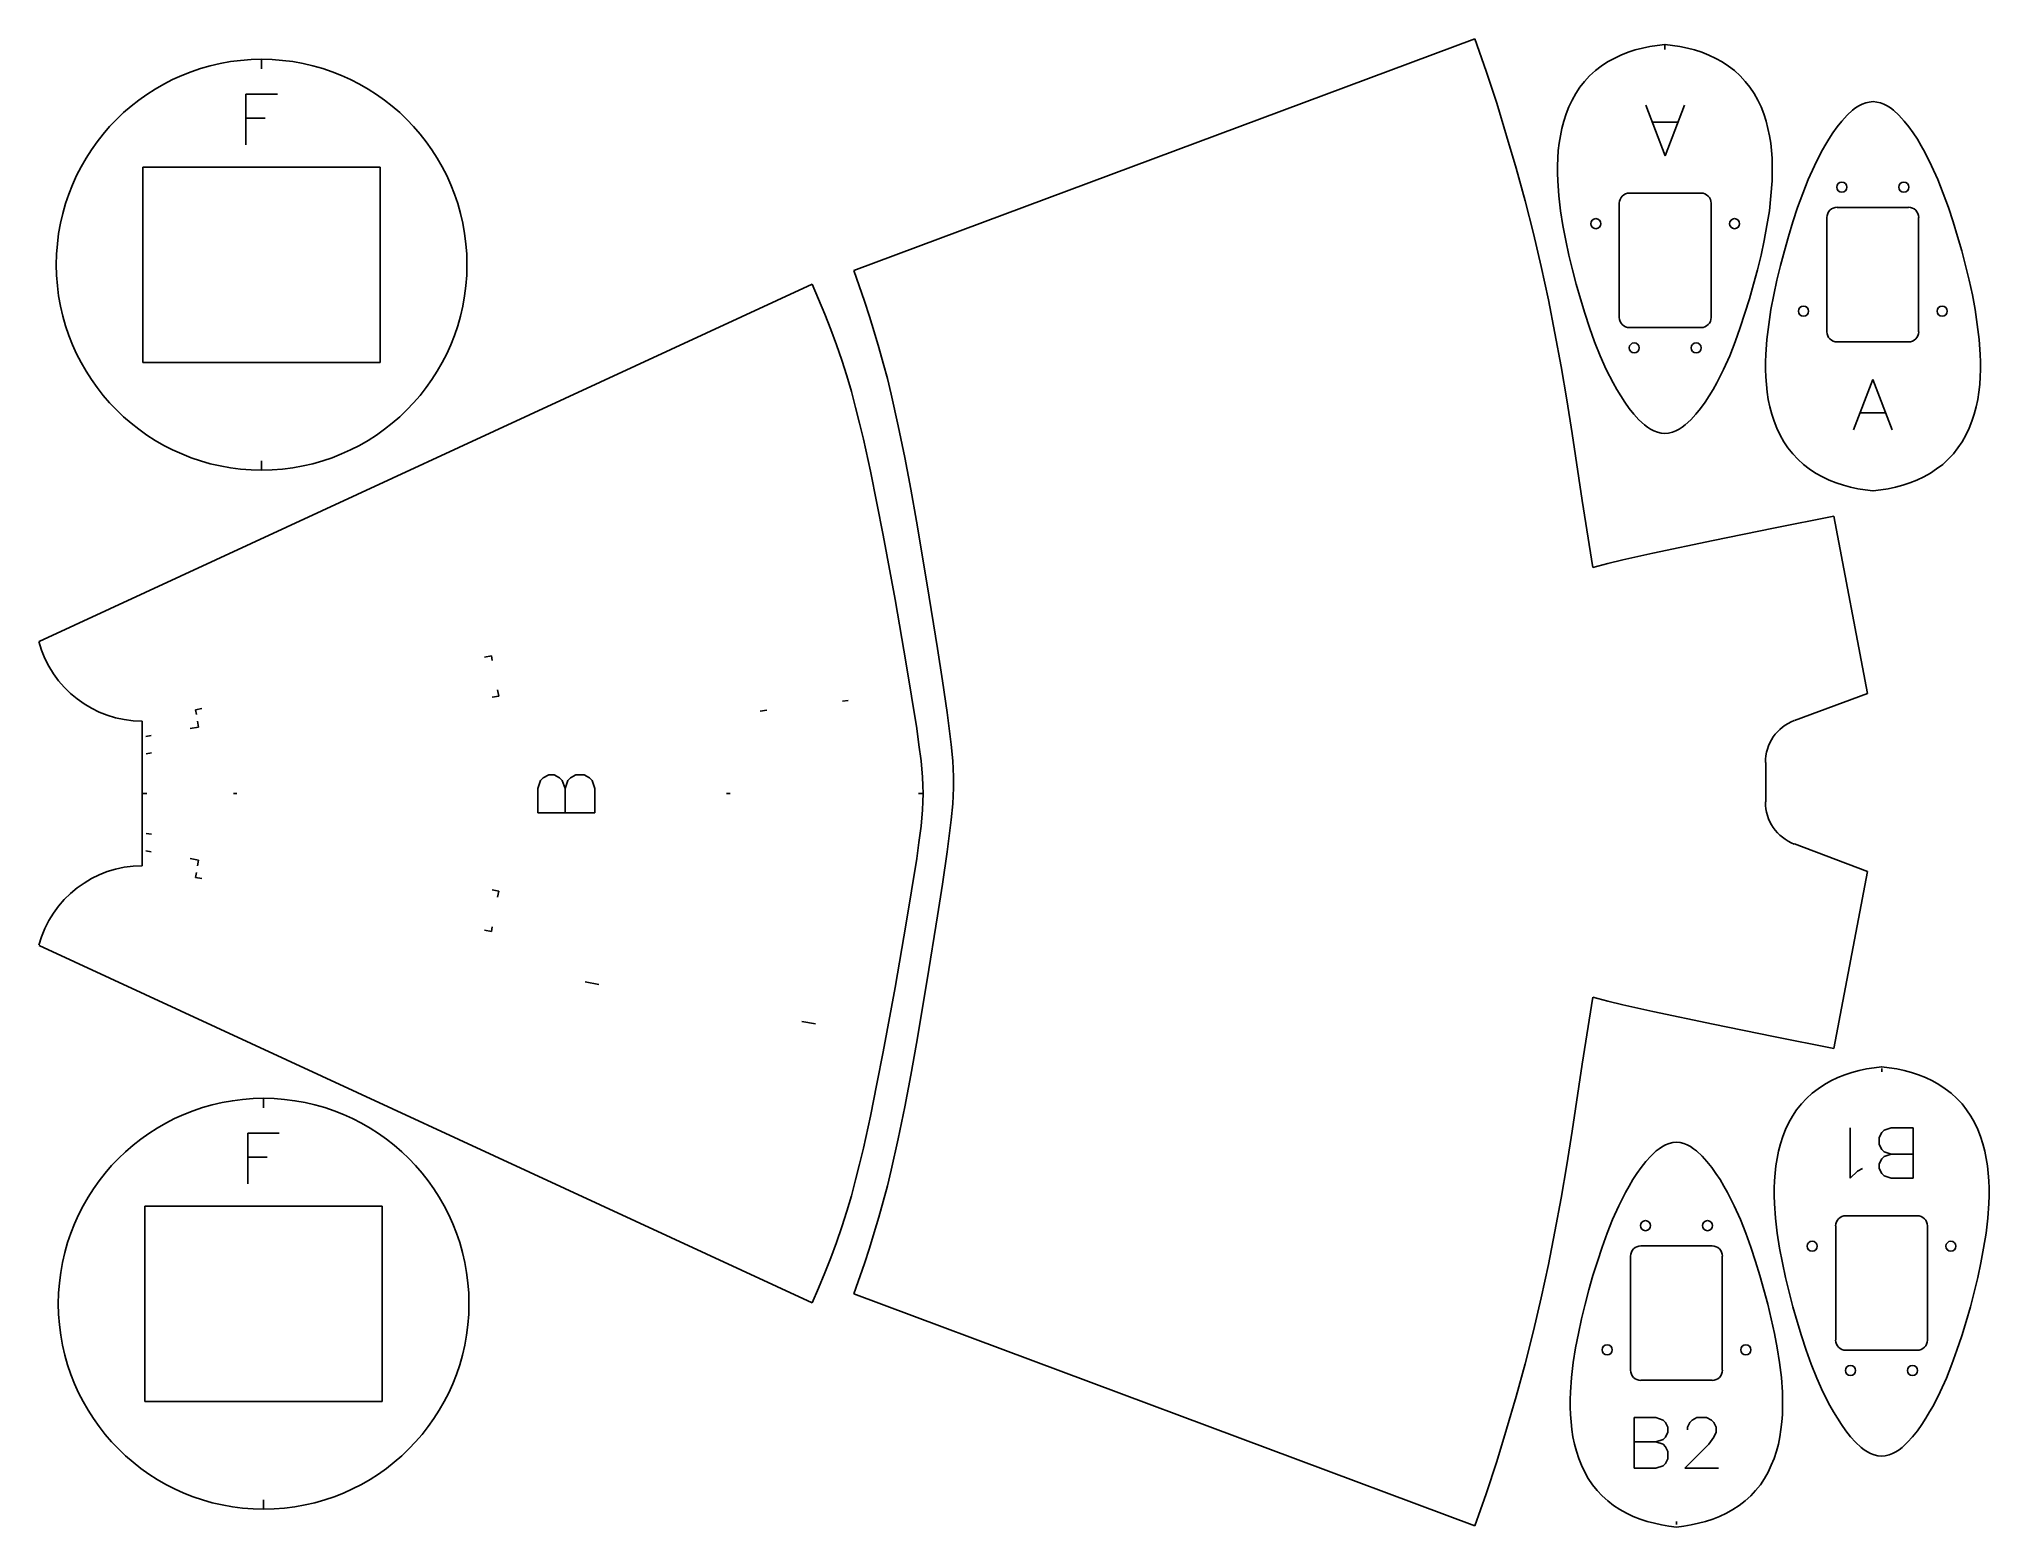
# Model space of a CAD drawing. Extents: x 6 to 495, y 3 to 376.
import ezdxf

# ---------------------------------------------------------------- set-up
doc = ezdxf.new("R2010")
doc.units = 0
doc.layers.add('Layer_1', color=7, linetype='CONTINUOUS')

msp = doc.modelspace()

# ---------------------------------------------------------------- linework, layer by layer
at = {"layer": 'Layer_1', "color": 7}
for p, q in [((366.258735, 375.95593), (210.578985, 317.86129)), ((366.258735, 375.95593), (369.086575, 367.91893)), ((401.158682, 371.085703), (402.84544, 371.929093)), ((402.84544, 371.929093), (404.631455, 372.623651)), ((404.631455, 372.623651), (406.417442, 373.218982)), ((406.417442, 373.218982), (408.253072, 373.665482)), ((408.253072, 373.665482), (410.088673, 374.062372)), ((410.088673, 374.062372), (411.97389, 374.36004)), ((411.97389, 374.36004), (413.859134, 374.608096)), ((413.859134, 374.608096), (413.908749, 374.608096)), ((413.859134, 374.310428), (413.859134, 373.318205)), ((413.908749, 374.608096), (415.793965, 374.36004)), ((415.793965, 374.36004), (417.629567, 374.062372)), ((417.629567, 374.062372), (419.514783, 373.665482)), ((419.514783, 373.665482), (421.300798, 373.218982)), ((421.300798, 373.218982), (423.1364, 372.623651)), ((423.1364, 372.623651), (424.8728, 371.929093)), ((424.8728, 371.929093), (426.609201, 371.085703)), ((62.081364, 368.43392), (62.081364, 370.815254)), ((369.086575, 367.91893), (371.715965, 359.83231)), ((393.71699, 365.330811), (395.006887, 366.719923)), ((395.006887, 366.719923), (396.445628, 368.009814)), ((396.445628, 368.009814), (397.933955, 369.150869)), ((397.933955, 369.150869), (399.521511, 370.192704)), ((399.521511, 370.192704), (401.158682, 371.085703)), ((426.609201, 371.085703), (428.246372, 370.192704)), ((428.246372, 370.192704), (429.8339, 369.150869)), ((429.8339, 369.150869), (431.322256, 368.009814)), ((431.322256, 368.009814), (432.711353, 366.719923)), ((432.711353, 366.719923), (434.00125, 365.330811)), ((390.591492, 360.617753), (391.534114, 362.254922)), ((391.534114, 362.254922), (392.575937, 363.842478)), ((392.575937, 363.842478), (393.71699, 365.330811)), ((434.00125, 365.330811), (435.191917, 363.842478)), ((435.191917, 363.842478), (436.233741, 362.254922)), ((436.233741, 362.254922), (437.176363, 360.617753)), ((371.715965, 359.83231), (374.196525, 351.69609)), ((388.507845, 355.358971), (389.103165, 357.144972)), ((389.103165, 357.144972), (389.797714, 358.930973)), ((389.797714, 358.930973), (390.591492, 360.617753)), ((437.176363, 360.617753), (437.970141, 358.930973)), ((437.970141, 358.930973), (438.66469, 357.144972)), ((438.66469, 357.144972), (439.260038, 355.358971)), ((459.545572, 356.82165), (460.934698, 358.061929)), ((460.934698, 358.061929), (461.678861, 358.657263)), ((461.678861, 358.657263), (462.47264, 359.153374)), ((462.47264, 359.153374), (463.316033, 359.599874)), ((463.316033, 359.599874), (464.20904, 359.947152)), ((464.20904, 359.947152), (465.10202, 360.145597)), ((465.10202, 360.145597), (466.044642, 360.244819)), ((466.044642, 360.244819), (466.987264, 360.145597)), ((466.987264, 360.145597), (467.880243, 359.947152)), ((467.880243, 359.947152), (468.773251, 359.599874)), ((468.773251, 359.599874), (469.616644, 359.153374)), ((469.616644, 359.153374), (470.410422, 358.657263)), ((470.410422, 358.657263), (471.154586, 358.061929)), ((471.154586, 358.061929), (472.543712, 356.82165)), ((387.664452, 351.687748), (388.011727, 353.523361)), ((388.011727, 353.523361), (388.507845, 355.358971)), ((439.260038, 355.358971), (439.706542, 353.523361)), ((439.706542, 353.523361), (440.103431, 351.687748)), ((454.931746, 350.818702), (455.97357, 352.406259)), ((455.97357, 352.406259), (457.065036, 353.944204)), ((457.065036, 353.944204), (458.255703, 355.382927)), ((458.255703, 355.382927), (459.545572, 356.82165)), ((472.543712, 356.82165), (473.83358, 355.382927)), ((473.83358, 355.382927), (475.024248, 353.944204)), ((475.024248, 353.944204), (476.115714, 352.406259)), ((476.115714, 352.406259), (477.157537, 350.818702)), ((374.196525, 351.69609), (376.577855, 343.55986)), ((387.01949, 346.081688), (387.118719, 347.966913)), ((387.118719, 347.966913), (387.366764, 349.802523)), ((387.366764, 349.802523), (387.664452, 351.687748)), ((440.103431, 351.687748), (440.401091, 349.802523)), ((440.401091, 349.802523), (440.599521, 347.966913)), ((440.599521, 347.966913), (440.748365, 346.081688)), ((451.359744, 344.17081), (453.04653, 347.544367)), ((453.04653, 347.544367), (453.989152, 349.181535)), ((453.989152, 349.181535), (454.931746, 350.818702)), ((477.157537, 350.818702), (478.100159, 349.181535)), ((478.100159, 349.181535), (479.042753, 347.544367)), ((479.042753, 347.544367), (480.729539, 344.17081)), ((32.364294, 294.811002), (32.364294, 343.826794)), ((32.364294, 343.826794), (91.798433, 343.826794)), ((91.798433, 343.826794), (91.798433, 294.811002)), ((376.577855, 343.55986), (378.859965, 335.37402)), ((386.969875, 344.146855), (387.01949, 346.081688)), ((386.969875, 342.261633), (386.969875, 344.146855)), ((387.01949, 340.376408), (386.969875, 342.261633)), ((440.748365, 346.081688), (440.79798, 344.146855)), ((440.79798, 342.261633), (440.748365, 340.376408)), ((440.79798, 344.146855), (440.79798, 342.261633)), ((449.821802, 340.698031), (451.359744, 344.17081)), ((480.729539, 344.17081), (482.267481, 340.698031)), ((387.267563, 336.605961), (387.01949, 340.376408)), ((404.97873, 337.300516), (422.888355, 337.300516)), ((440.748365, 340.376408), (440.450705, 336.605961)), ((448.432676, 337.22525), (449.821802, 340.698031)), ((482.267481, 340.698031), (483.656607, 337.22525)), ((378.859965, 335.37402), (380.943635, 327.13857)), ((387.714067, 332.885127), (387.267563, 336.605961)), ((388.309386, 329.164292), (387.714067, 332.885127)), ((402.448579, 306.09511), (402.448579, 334.720737)), ((425.468148, 334.720737), (425.468148, 306.09511)), ((440.053816, 332.885127), (439.458469, 329.164292)), ((440.450705, 336.605961), (440.053816, 332.885127)), ((445.952141, 330.081246), (447.142808, 333.653248)), ((447.142808, 333.653248), (448.432676, 337.22525)), ((457.015421, 333.70286), (474.925046, 333.70286)), ((483.656607, 337.22525), (484.946504, 333.653248)), ((484.946504, 333.653248), (486.137143, 330.081246)), ((389.003935, 325.443454), (388.309386, 329.164292)), ((439.458469, 329.164292), (438.76392, 325.443454)), ((444.860703, 326.459632), (445.952141, 330.081246)), ((454.485243, 302.497452), (454.485243, 331.172692)), ((477.455197, 331.172692), (477.455197, 302.497452)), ((486.137143, 330.081246), (487.228609, 326.459632)), ((380.943635, 327.13857), (382.878475, 318.85351)), ((389.797714, 321.722619), (389.003935, 325.443454)), ((438.76392, 325.443454), (437.970141, 321.722619)), ((442.826642, 319.166795), (443.818851, 322.838018)), ((443.818851, 322.838018), (444.860703, 326.459632)), ((487.228609, 326.459632), (488.270433, 322.838021)), ((488.270433, 322.838021), (489.26267, 319.166795)), ((210.578985, 317.86129), (213.208375, 310.22117)), ((382.878475, 318.85351), (384.664475, 310.51884)), ((390.690721, 318.051394), (389.797714, 321.722619)), ((391.633343, 314.429781), (390.690721, 318.051394)), ((437.077134, 318.051394), (436.084925, 314.429781)), ((437.970141, 321.722619), (437.077134, 318.051394)), ((441.933635, 315.495572), (442.826642, 319.166795)), ((489.26267, 319.166795), (490.155649, 315.495572)), ((6.31098, 224.81536), (200.0921, 314.46276)), ((200.0921, 314.46276), (201.72927, 310.69226)), ((392.675167, 310.808168), (391.633343, 314.429781)), ((436.084925, 314.429781), (435.043073, 310.808168)), ((441.139856, 311.824346), (441.933635, 315.495572)), ((490.155649, 315.495572), (490.949427, 311.824346)), ((201.72927, 310.69226), (203.31682, 306.92186)), ((213.208375, 310.22117), (214.498265, 306.3515)), ((384.664475, 310.51884), (386.301645, 302.18417)), ((393.816219, 307.186555), (392.675167, 310.808168)), ((435.043073, 310.808168), (433.951635, 307.186555)), ((439.899574, 304.382676), (440.445308, 308.103511)), ((440.445308, 308.103511), (441.139856, 311.824346)), ((490.949427, 311.824346), (491.644004, 308.103511)), ((491.644004, 308.103511), (492.189709, 304.382676)), ((203.31682, 306.92186), (204.80516, 303.10176)), ((204.80516, 303.10176), (206.24388, 299.28176)), ((214.498265, 306.3515), (215.688925, 302.48184)), ((394.957272, 303.614553), (393.816219, 307.186555)), ((396.247169, 300.042551), (394.957272, 303.614553)), ((422.888355, 303.564941), (404.97873, 303.564941)), ((432.760968, 303.614553), (431.520686, 300.042551)), ((433.951635, 307.186555), (432.760968, 303.614553)), ((439.453071, 300.61223), (439.899574, 304.382676)), ((492.189709, 304.382676), (492.636213, 300.61223)), ((206.24388, 299.28176), (207.58338, 295.36246)), ((215.688925, 302.48184), (216.829985, 298.61217)), ((216.829985, 298.61217), (217.921435, 294.69289)), ((386.301645, 302.18417), (387.839585, 293.79989)), ((397.636295, 296.52016), (396.247169, 300.042551)), ((431.520686, 300.042551), (430.131588, 296.52016)), ((439.155411, 296.841783), (439.453071, 300.61223)), ((474.925046, 299.967284), (457.015421, 299.967284)), ((492.636213, 300.61223), (492.884286, 296.841783)), ((91.798433, 294.811002), (32.364294, 294.811002)), ((207.58338, 295.36246), (208.82366, 291.49276)), ((217.921435, 294.69289), (218.963265, 290.77361)), ((387.839585, 293.79989), (389.278305, 285.4156)), ((399.174237, 293.096991), (397.636295, 296.52016)), ((430.131588, 296.52016), (428.593646, 293.096991)), ((439.105796, 294.956558), (439.155411, 296.841783)), ((439.105796, 293.071336), (439.105796, 294.956558)), ((492.884286, 296.841783), (492.983487, 294.956558)), ((492.983487, 294.956558), (492.983487, 293.071336)), ((208.82366, 291.49276), (209.96471, 287.52386)), ((218.963265, 290.77361), (219.905875, 286.85433)), ((400.910609, 289.723433), (399.174237, 293.096991)), ((401.803617, 288.086266), (400.910609, 289.723433)), ((426.857246, 289.723433), (425.964238, 288.086266)), ((428.593646, 293.096991), (426.857246, 289.723433)), ((439.155411, 291.186112), (439.105796, 293.071336)), ((439.304227, 289.30089), (439.155411, 291.186112)), ((439.502685, 287.415665), (439.304227, 289.30089)), ((492.785057, 289.30089), (492.586598, 287.415665)), ((492.884286, 291.186112), (492.785057, 289.30089)), ((492.983487, 293.071336), (492.884286, 291.186112)), ((209.96471, 287.52386), (211.00655, 283.55496)), ((211.00655, 283.55496), (211.99877, 279.58606)), ((219.905875, 286.85433), (221.691875, 278.91654)), ((389.278305, 285.4156), (390.617805, 277.03132)), ((402.795853, 286.449098), (401.803617, 288.086266)), ((403.788062, 284.861541), (402.795853, 286.449098)), ((404.929115, 283.323596), (403.788062, 284.861541)), ((423.930178, 284.861541), (422.83874, 283.323596)), ((424.97203, 286.449098), (423.930178, 284.861541)), ((425.964238, 288.086266), (424.97203, 286.449098)), ((439.800345, 285.580055), (439.502685, 287.415665)), ((440.197234, 283.69483), (439.800345, 285.580055)), ((440.643738, 281.859217), (440.197234, 283.69483)), ((491.892049, 283.69483), (491.395931, 281.859217)), ((492.288938, 285.580055), (491.892049, 283.69483)), ((492.586598, 287.415665), (492.288938, 285.580055)), ((211.99877, 279.58606), (212.94138, 275.61716)), ((221.691875, 278.91654), (223.329045, 270.97876)), ((406.070168, 281.835262), (404.929115, 283.323596)), ((407.360064, 280.44615), (406.070168, 281.835262)), ((408.74919, 279.15626), (407.360064, 280.44615)), ((409.493354, 278.610538), (408.74919, 279.15626)), ((418.969078, 279.15626), (418.224915, 278.610538)), ((420.407791, 280.44615), (418.969078, 279.15626)), ((421.648073, 281.835262), (420.407791, 280.44615)), ((422.83874, 283.323596), (421.648073, 281.835262)), ((441.239086, 280.073216), (440.643738, 281.859217)), ((441.933635, 278.336827), (441.239086, 280.073216)), ((490.850226, 280.073216), (490.155649, 278.336827)), ((491.395931, 281.859217), (490.850226, 280.073216)), ((212.94138, 275.61716), (214.72738, 267.58016)), ((390.617805, 277.03132), (393.147975, 260.21314)), ((410.287132, 278.114427), (409.493354, 278.610538)), ((411.130525, 277.667926), (410.287132, 278.114427)), ((412.023504, 277.320648), (411.130525, 277.667926)), ((412.916512, 277.072593), (412.023504, 277.320648)), ((413.859134, 277.022982), (412.916512, 277.072593)), ((414.801728, 277.072593), (413.859134, 277.022982)), ((415.744351, 277.320648), (414.801728, 277.072593)), ((416.587743, 277.667926), (415.744351, 277.320648)), ((417.431136, 278.114427), (416.587743, 277.667926)), ((418.224915, 278.610538), (417.431136, 278.114427)), ((442.727413, 276.600438), (441.933635, 278.336827)), ((443.670035, 274.96327), (442.727413, 276.600438)), ((444.711859, 273.425325), (443.670035, 274.96327)), ((488.419277, 274.96327), (487.32781, 273.425325)), ((489.312256, 276.600438), (488.419277, 274.96327)), ((490.155649, 278.336827), (489.312256, 276.600438)), ((62.081364, 267.822541), (62.081364, 270.154261)), ((223.329045, 270.97876), (224.817375, 263.04098)), ((445.902526, 271.936989), (444.711859, 273.425325)), ((447.192423, 270.547877), (445.902526, 271.936989)), ((448.58152, 269.257989), (447.192423, 270.547877)), ((450.069848, 268.116931), (448.58152, 269.257989)), ((483.507763, 269.257989), (481.969821, 268.116931)), ((484.896889, 270.547877), (483.507763, 269.257989)), ((486.186758, 271.936989), (484.896889, 270.547877)), ((487.32781, 273.425325), (486.186758, 271.936989)), ((214.72738, 267.58016), (216.31494, 259.54316)), ((451.657404, 267.075099), (450.069848, 268.116931)), ((453.34419, 266.132488), (451.657404, 267.075099)), ((455.030976, 265.33871), (453.34419, 266.132488)), ((456.816963, 264.644152), (455.030976, 265.33871)), ((458.602978, 264.048819), (456.816963, 264.644152)), ((460.438579, 263.552709), (458.602978, 264.048819)), ((473.486306, 264.048819), (471.650704, 263.552709)), ((475.272321, 264.644152), (473.486306, 264.048819)), ((477.058308, 265.33871), (475.272321, 264.644152)), ((478.745094, 266.132488), (477.058308, 265.33871)), ((480.431879, 267.075099), (478.745094, 266.132488)), ((481.969821, 268.116931), (480.431879, 267.075099)), ((216.31494, 259.54316), (217.9025, 251.50616)), ((224.817375, 263.04098), (226.256105, 255.05358)), ((393.147975, 260.21314), (395.826975, 243.44457)), ((462.274209, 263.15582), (460.438579, 263.552709)), ((464.109811, 262.858151), (462.274209, 263.15582)), ((465.995027, 262.659707), (464.109811, 262.858151)), ((466.094256, 262.659707), (465.995027, 262.659707)), ((467.979473, 262.858151), (466.094256, 262.659707)), ((469.815103, 263.15582), (467.979473, 262.858151)), ((471.650704, 263.552709), (469.815103, 263.15582)), ((226.256105, 255.05358), (228.935105, 239.02918)), ((441.121945, 253.26758), (456.253345, 256.24425)), ((456.253345, 256.24425), (464.637635, 211.84228)), ((217.9025, 251.50616), (220.87917, 235.38256)), ((410.859155, 247.01658), (425.940945, 250.19169)), ((425.940945, 250.19169), (441.121945, 253.26758)), ((395.826975, 243.44457), (399.547815, 244.4368)), ((399.547815, 244.4368), (403.318265, 245.3298)), ((403.318265, 245.3298), (410.859155, 247.01658)), ((220.87917, 235.38256), (223.707, 219.20936)), ((228.935105, 239.02918), (231.514885, 223.0544)), ((117.93605, 220.94576), (119.72205, 221.24336)), ((119.72205, 221.24336), (119.9205, 220.05276)), ((231.514885, 223.0544), (232.755165, 215.01739)), ((223.707, 219.20936), (225.0465, 211.12273)), ((119.9205, 210.87467), (121.55766, 211.12273)), ((121.55766, 211.12273), (121.26, 212.71029)), ((225.0465, 211.12273), (226.33639, 203.03611)), ((232.755165, 215.01739), (233.945825, 207.03)), ((464.637635, 211.84228), (446.331115, 204.99594)), ((47.14095, 208.04684), (45.50379, 207.74917)), ((45.50379, 207.74917), (45.75184, 206.50889)), ((187.09398, 207.40189), (188.73115, 207.60034)), ((207.73221, 209.88245), (209.17094, 210.03128)), ((233.945825, 207.03), (234.491555, 203.0115)), ((32.15839, 204.87173), (32.15839, 168.55637)), ((34.4405, 201.29972), (33.05139, 201.05167)), ((44.2139, 203.03611), (46.29756, 203.38339)), ((46.29756, 203.38339), (46.04951, 204.87173)), ((226.33639, 203.03611), (226.88211, 198.968)), ((234.491555, 203.0115), (234.938055, 198.99299)), ((34.53972, 196.93394), (33.15061, 196.68589)), ((226.88211, 198.968), (227.42784, 194.89989)), ((234.938055, 198.99299), (235.334945, 194.92488)), ((227.42784, 194.89989), (227.77511, 190.78216)), ((227.77511, 190.78216), (227.87431, 188.74811)), ((235.334945, 194.92488), (235.483775, 192.94043)), ((235.483775, 192.94043), (235.533375, 190.90638)), ((235.533375, 188.17777), (235.533375, 190.90638)), ((439.137505, 184.60576), (439.137505, 194.47838)), ((32.15839, 186.71405), (33.29945, 186.71405)), ((55.92212, 186.71405), (55.02912, 186.71405)), ((179.55309, 186.71405), (178.66009, 186.71405)), ((227.92391, 186.71405), (226.78285, 186.71405)), ((227.87431, 188.74811), (227.92391, 186.71405)), ((227.87431, 184.63038), (227.92391, 186.71405)), ((235.334945, 184.10965), (235.483775, 186.14371)), ((235.483775, 186.14371), (235.533375, 188.17777)), ((227.42784, 178.52821), (227.77511, 182.59632)), ((227.77511, 182.59632), (227.87431, 184.63038)), ((234.938055, 180.09115), (235.334945, 184.10965)), ((34.53972, 176.49415), (33.15061, 176.6926)), ((226.88211, 174.4601), (227.42784, 178.52821)), ((233.945825, 172.05414), (234.491555, 176.07265)), ((234.491555, 176.07265), (234.938055, 180.09115)), ((34.4405, 172.12837), (33.05139, 172.32682)), ((226.33639, 170.39198), (226.88211, 174.4601)), ((232.755165, 164.01714), (233.945825, 172.05414)), ((464.637635, 167.19225), (446.331115, 174.0882)), ((44.2139, 170.39198), (46.29756, 169.99509)), ((45.50379, 165.67893), (45.75184, 166.9192)), ((46.29756, 169.99509), (46.04951, 168.55637)), ((225.0465, 162.30537), (226.33639, 170.39198)), ((456.253345, 122.79028), (464.637635, 167.19225)), ((47.14095, 165.38126), (45.50379, 165.67893)), ((119.9205, 162.55342), (121.55766, 162.25576)), ((121.55766, 162.25576), (121.26, 160.71781)), ((223.707, 154.21875), (225.0465, 162.30537)), ((231.514885, 156.02975), (232.755165, 164.01714)), ((117.93605, 152.48236), (119.72205, 152.13508)), ((119.72205, 152.13508), (119.9205, 153.32575)), ((220.87917, 138.04552), (223.707, 154.21875)), ((228.935105, 140.00535), (231.514885, 156.02975)), ((6.31098, 148.61269), (200.0921, 58.96536)), ((143.18812, 139.48424), (146.61129, 138.8393)), ((217.9025, 121.9219), (220.87917, 138.04552)), ((226.256105, 124.03056), (228.935105, 140.00535)), ((395.826975, 135.63957), (393.147975, 118.82139)), ((399.547815, 134.64734), (395.826975, 135.63957)), ((403.318265, 133.75434), (399.547815, 134.64734)), ((410.859155, 132.06757), (403.318265, 133.75434)), ((425.940945, 128.84284), (410.859155, 132.06757)), ((197.56193, 129.56202), (200.9851, 128.91707)), ((441.121945, 125.81656), (425.940945, 128.84284)), ((224.817375, 116.04317), (226.256105, 124.03056)), ((456.253345, 122.79028), (441.121945, 125.81656)), ((216.31494, 113.8849), (217.9025, 121.9219)), ((393.147975, 118.82139), (390.617805, 102.00321)), ((464.408581, 117.645865), (462.572979, 117.248976)), ((466.293797, 117.943534), (464.408581, 117.645865)), ((468.179041, 118.191587), (466.293797, 117.943534)), ((468.179041, 118.191587), (468.228656, 118.191587)), ((468.228656, 118.191587), (470.113872, 117.943534)), ((468.228656, 117.794698), (468.228656, 116.901699)), ((470.113872, 117.943534), (471.999089, 117.645865)), ((471.999089, 117.645865), (473.834718, 117.248976)), ((214.72738, 105.79828), (216.31494, 113.8849)), ((223.329045, 108.10539), (224.817375, 116.04317)), ((452.253862, 112.684751), (450.765535, 111.543696)), ((453.841418, 113.726586), (452.253862, 112.684751)), ((455.478589, 114.669197), (453.841418, 113.726586)), ((457.214962, 115.462975), (455.478589, 114.669197)), ((458.951362, 116.157533), (457.214962, 115.462975)), ((460.737377, 116.752864), (458.951362, 116.157533)), ((462.572979, 117.248976), (460.737377, 116.752864)), ((473.834718, 117.248976), (475.67032, 116.752864)), ((475.67032, 116.752864), (477.456307, 116.157533)), ((477.456307, 116.157533), (479.192707, 115.462975)), ((479.192707, 115.462975), (480.929108, 114.669197)), ((480.929108, 114.669197), (482.566279, 113.726586)), ((482.566279, 113.726586), (484.153807, 112.684751)), ((484.153807, 112.684751), (485.642163, 111.543696)), ((62.584613, 107.899671), (62.584613, 110.231391)), ((221.691875, 100.11799), (223.329045, 108.10539)), ((448.086512, 108.914305), (446.895845, 107.425969)), ((449.376409, 110.253805), (448.086512, 108.914305)), ((450.765535, 111.543696), (449.376409, 110.253805)), ((485.642163, 111.543696), (487.031261, 110.253805)), ((487.031261, 110.253805), (488.370772, 108.914305)), ((488.370772, 108.914305), (489.511825, 107.425969)), ((212.94138, 97.81089), (214.72738, 105.79828)), ((444.911399, 104.201247), (444.117621, 102.464855)), ((445.854021, 105.838413), (444.911399, 104.201247)), ((446.895845, 107.425969), (445.854021, 105.838413)), ((489.511825, 107.425969), (490.553648, 105.838413)), ((490.553648, 105.838413), (491.49627, 104.201247)), ((491.49627, 104.201247), (492.339663, 102.464855)), ((211.99877, 93.79238), (212.94138, 97.81089)), ((219.905875, 92.22982), (221.691875, 100.11799)), ((390.617805, 102.00321), (389.278305, 93.61893)), ((412.465693, 97.617755), (413.259471, 98.163488)), ((413.259471, 98.163488), (414.053249, 98.609964)), ((414.053249, 98.609964), (414.946251, 98.957267)), ((414.946251, 98.957267), (415.83925, 99.155697)), ((415.83925, 99.155697), (416.781861, 99.254926)), ((416.781861, 99.254926), (417.674863, 99.155697)), ((417.674863, 99.155697), (418.617474, 98.957267)), ((418.617474, 98.957267), (419.460864, 98.609964)), ((419.460864, 98.609964), (420.304255, 98.163488)), ((420.304255, 98.163488), (421.048421, 97.617755)), ((442.827752, 98.892853), (442.331634, 97.057243)), ((443.423072, 100.728466), (442.827752, 98.892853)), ((444.117621, 102.464855), (443.423072, 100.728466)), ((492.339663, 102.464855), (492.984597, 100.728466)), ((492.984597, 100.728466), (493.579945, 98.892853)), ((493.579945, 98.892853), (494.076064, 97.057243)), ((211.00655, 89.82349), (211.99877, 93.79238)), ((389.278305, 93.61893), (387.839585, 85.23465)), ((406.859633, 91.416373), (407.95108, 92.954315)), ((407.95108, 92.954315), (409.092135, 94.393028)), ((409.092135, 94.393028), (410.332415, 95.782154)), ((410.332415, 95.782154), (411.721527, 97.072022)), ((411.721527, 97.072022), (412.465693, 97.617755)), ((421.048421, 97.617755), (421.792587, 97.072022)), ((421.792587, 97.072022), (423.181699, 95.782154)), ((423.181699, 95.782154), (424.421978, 94.393028)), ((424.421978, 94.393028), (425.612646, 92.954315)), ((425.612646, 92.954315), (426.65448, 91.416373)), ((441.686671, 93.386017), (441.488241, 91.500795)), ((441.984359, 95.22163), (441.686671, 93.386017)), ((442.331634, 97.057243), (441.984359, 95.22163)), ((494.076064, 97.057243), (494.423338, 95.22163)), ((494.423338, 95.22163), (494.720998, 93.386017)), ((494.720998, 93.386017), (494.919428, 91.500795)), ((209.96471, 85.8546), (211.00655, 89.82349)), ((217.921435, 84.39126), (218.963265, 88.31054)), ((218.963265, 88.31054), (219.905875, 92.22982)), ((403.982189, 86.653704), (404.875191, 88.24126)), ((404.875191, 88.24126), (405.817802, 89.878403)), ((405.817802, 89.878403), (406.859633, 91.416373)), ((426.65448, 91.416373), (427.696312, 89.878403)), ((427.696312, 89.878403), (428.638926, 88.24126)), ((428.638926, 88.24126), (429.581537, 86.653704)), ((441.339397, 89.615571), (441.289782, 87.730349)), ((441.488241, 91.500795), (441.339397, 89.615571)), ((494.919428, 91.500795), (495.068272, 89.615571)), ((495.068272, 89.615571), (495.117887, 87.730349)), ((32.867543, 34.22711), (32.867543, 83.242931)), ((32.867543, 83.242931), (92.301682, 83.242931)), ((92.301682, 83.242931), (92.301682, 34.22711)), ((208.82366, 81.93532), (209.96471, 85.8546)), ((216.829985, 80.47198), (217.921435, 84.39126)), ((387.839585, 85.23465), (386.301645, 76.89998)), ((400.757464, 79.906589), (402.295408, 83.329747)), ((402.295408, 83.329747), (403.982189, 86.653704)), ((429.581537, 86.653704), (431.268314, 83.329747)), ((431.268314, 83.329747), (432.806262, 79.906589)), ((441.289782, 87.730349), (441.289782, 85.845124)), ((441.289782, 85.845124), (441.339397, 83.91029)), ((441.339397, 83.91029), (441.58747, 80.189455)), ((495.068272, 83.91029), (494.820227, 80.189455)), ((495.117887, 85.845124), (495.068272, 83.91029)), ((495.117887, 87.730349), (495.117887, 85.845124)), ((207.58338, 78.01604), (208.82366, 81.93532)), ((215.688925, 76.60231), (216.829985, 80.47198)), ((399.368352, 76.433788), (400.757464, 79.906589)), ((432.806262, 79.906589), (434.145762, 76.433788)), ((441.58747, 80.189455), (442.033974, 76.419009)), ((456.718871, 49.678602), (456.718871, 78.304231)), ((459.249022, 80.834398), (477.158647, 80.834398)), ((479.688826, 78.304231), (479.688826, 49.678602)), ((494.820227, 80.189455), (494.373723, 76.419009)), ((204.80516, 70.2767), (206.24388, 74.14637)), ((206.24388, 74.14637), (207.58338, 78.01604)), ((214.498265, 72.73264), (215.688925, 76.60231)), ((386.301645, 76.89998), (384.664475, 68.56531)), ((398.128073, 72.9114), (399.368352, 76.433788)), ((434.145762, 76.433788), (435.386041, 72.9114)), ((442.033974, 76.419009), (442.629294, 72.698174)), ((494.373723, 76.419009), (493.778376, 72.698174)), ((203.31682, 66.50626), (204.80516, 70.2767)), ((210.578985, 61.22286), (213.208375, 68.86297)), ((213.208375, 68.86297), (214.498265, 72.73264)), ((384.664475, 68.56531), (382.878475, 60.23064)), ((395.845962, 65.817011), (396.937408, 69.389013)), ((396.937408, 69.389013), (398.128073, 72.9114)), ((405.222468, 42.102893), (405.222468, 70.728524)), ((407.802247, 73.258675), (425.711867, 73.258675)), ((428.242037, 70.728524), (428.242037, 42.102893)), ((435.386041, 72.9114), (436.576709, 69.389013)), ((436.576709, 69.389013), (437.668152, 65.817011)), ((442.629294, 72.698174), (443.323842, 68.977336)), ((443.323842, 68.977336), (444.117621, 65.306113)), ((493.083827, 68.977336), (492.290048, 65.306113)), ((493.778376, 72.698174), (493.083827, 68.977336)), ((201.72927, 62.6862), (203.31682, 66.50626)), ((394.804127, 62.245009), (395.845962, 65.817011)), ((437.668152, 65.817011), (438.709987, 62.245009)), ((444.117621, 65.306113), (445.010628, 61.634887)), ((492.290048, 65.306113), (491.397041, 61.634887)), ((200.0921, 58.96536), (201.72927, 62.6862)), ((366.258735, 3.07861), (210.578985, 61.22286)), ((382.878475, 60.23064), (380.943635, 51.94558)), ((393.861516, 58.623392), (394.804127, 62.245009)), ((438.709987, 62.245009), (439.70221, 58.623392)), ((445.010628, 61.634887), (445.95325, 57.963664)), ((491.397041, 61.634887), (490.454447, 57.963664)), ((392.174739, 51.330572), (392.968517, 55.001775)), ((392.968517, 55.001775), (393.861516, 58.623392)), ((439.70221, 58.623392), (440.5456, 55.001775)), ((440.5456, 55.001775), (441.339378, 51.330572)), ((445.95325, 57.963664), (447.044689, 54.342051)), ((447.044689, 54.342051), (448.136127, 50.720437)), ((489.362981, 54.342051), (488.271543, 50.720437)), ((490.454447, 57.963664), (489.362981, 54.342051)), ((380.943635, 51.94558), (378.859965, 43.71013)), ((391.480181, 47.659341), (392.174739, 51.330572)), ((441.339378, 51.330572), (442.033933, 47.659341)), ((448.136127, 50.720437), (449.326794, 47.148434)), ((488.271543, 50.720437), (487.080875, 47.148434)), ((390.884848, 43.988109), (391.480181, 47.659341)), ((442.033933, 47.659341), (442.629266, 43.988109)), ((449.326794, 47.148434), (450.567076, 43.576432)), ((477.158647, 47.098823), (459.249022, 47.098823)), ((487.080875, 47.148434), (485.840593, 43.576432)), ((378.859965, 43.71013), (376.577855, 35.52429)), ((390.19029, 36.546445), (390.487959, 40.267263)), ((390.487959, 40.267263), (390.884848, 43.988109)), ((425.711867, 39.572714), (407.802247, 39.572714)), ((442.629266, 43.988109), (443.075767, 40.267263)), ((443.075767, 40.267263), (443.323824, 36.546445)), ((450.567076, 43.576432), (451.956202, 40.103654)), ((451.956202, 40.103654), (453.494144, 36.630873)), ((484.451495, 40.103654), (482.913554, 36.630873)), ((485.840593, 43.576432), (484.451495, 40.103654)), ((92.301682, 34.22711), (32.867543, 34.22711)), ((376.577855, 35.52429), (374.196525, 27.33845)), ((390.140681, 34.710815), (390.19029, 36.546445)), ((390.140681, 32.825599), (390.140681, 34.710815)), ((443.323824, 36.546445), (443.373433, 34.710815)), ((443.373433, 34.710815), (443.373433, 32.825599)), ((453.494144, 36.630873), (455.230516, 33.257315)), ((482.913554, 36.630873), (481.177153, 33.257315)), ((390.19029, 30.940383), (390.140681, 32.825599)), ((390.339126, 29.104781), (390.19029, 30.940383)), ((443.323824, 30.940383), (443.174991, 29.104781)), ((443.373433, 32.825599), (443.323824, 30.940383)), ((455.230516, 33.257315), (456.173138, 31.62015)), ((456.173138, 31.62015), (457.115761, 30.03259)), ((457.115761, 30.03259), (458.157584, 28.445034)), ((479.291937, 30.03259), (478.250085, 28.445034)), ((480.234531, 31.62015), (479.291937, 30.03259)), ((481.177153, 33.257315), (480.234531, 31.62015)), ((374.196525, 27.33845), (371.715965, 19.20223)), ((390.53757, 27.219537), (390.339126, 29.104781)), ((390.835236, 25.383935), (390.53757, 27.219537)), ((391.232125, 23.548333), (390.835236, 25.383935)), ((442.678878, 25.383935), (442.331601, 23.548333)), ((442.976546, 27.219537), (442.678878, 25.383935)), ((443.174991, 29.104781), (442.976546, 27.219537)), ((458.157584, 28.445034), (459.249022, 26.907089)), ((459.249022, 26.907089), (460.439689, 25.418756)), ((460.439689, 25.418756), (461.679971, 24.029645)), ((475.96798, 25.418756), (474.727698, 24.029645)), ((477.158647, 26.907089), (475.96798, 25.418756)), ((478.250085, 28.445034), (477.158647, 26.907089)), ((391.678626, 21.762318), (391.232125, 23.548333)), ((392.27396, 19.976331), (391.678626, 21.762318)), ((392.968517, 18.239931), (392.27396, 19.976331)), ((441.240154, 19.976331), (440.5456, 18.239931)), ((441.835488, 21.762318), (441.240154, 19.976331)), ((442.331601, 23.548333), (441.835488, 21.762318)), ((461.679971, 24.029645), (463.069097, 22.739753)), ((463.069097, 22.739753), (463.813261, 22.14442)), ((463.813261, 22.14442), (464.656654, 21.64831)), ((464.656654, 21.64831), (465.450432, 21.201809)), ((465.450432, 21.201809), (466.343411, 20.854532)), ((466.343411, 20.854532), (467.286034, 20.656087)), ((467.286034, 20.656087), (468.228656, 20.556863)), ((469.121635, 20.656087), (468.228656, 20.556863)), ((470.064258, 20.854532), (469.121635, 20.656087)), ((470.957265, 21.201809), (470.064258, 20.854532)), ((471.800658, 21.64831), (470.957265, 21.201809)), ((472.594436, 22.14442), (471.800658, 21.64831)), ((473.3386, 22.739753), (472.594436, 22.14442)), ((474.727698, 24.029645), (473.3386, 22.739753)), ((371.715965, 19.20223), (369.086575, 11.11561)), ((393.762292, 16.553145), (392.968517, 18.239931)), ((394.655294, 14.915974), (393.762292, 16.553145)), ((395.697129, 13.378032), (394.655294, 14.915974)), ((438.85882, 14.915974), (437.816988, 13.378032)), ((439.751822, 16.553145), (438.85882, 14.915974)), ((440.5456, 18.239931), (439.751822, 16.553145)), ((369.086575, 11.11561), (366.258735, 3.07861)), ((396.887796, 11.889705), (395.697129, 13.378032)), ((398.177685, 10.550194), (396.887796, 11.889705)), ((399.566796, 9.309912), (398.177685, 10.550194)), ((435.386041, 10.550194), (433.996929, 9.309912)), ((436.626318, 11.889705), (435.386041, 10.550194)), ((437.816988, 13.378032), (436.626318, 11.889705)), ((62.584613, 7.23865), (62.584613, 9.619985)), ((401.00552, 8.168859), (399.566796, 9.309912)), ((402.593077, 7.127035), (401.00552, 8.168859)), ((404.230245, 6.234028), (402.593077, 7.127035)), ((405.917022, 5.44025), (404.230245, 6.234028)), ((407.653412, 4.745701), (405.917022, 5.44025)), ((427.597091, 5.44025), (425.860702, 4.745701)), ((429.283869, 6.234028), (427.597091, 5.44025)), ((430.921037, 7.127035), (429.283869, 6.234028)), ((432.508594, 8.168859), (430.921037, 7.127035)), ((433.996929, 9.309912), (432.508594, 8.168859)), ((409.439413, 4.150353), (407.653412, 4.745701)), ((411.225414, 3.703877), (409.439413, 4.150353)), ((413.061027, 3.306988), (411.225414, 3.703877)), ((414.89664, 3.0093), (413.061027, 3.306988)), ((416.781861, 2.761255), (414.89664, 3.0093)), ((416.781861, 3.356575), (416.781861, 4.150353)), ((418.617474, 3.0093), (416.781861, 2.761255)), ((420.453087, 3.306988), (418.617474, 3.0093)), ((422.2887, 3.703877), (420.453087, 3.306988)), ((424.074701, 4.150353), (422.2887, 3.703877)), ((425.860702, 4.745701), (424.074701, 4.150353))]:
    msp.add_line(p, q, dxfattribs=at)
at = {"layer": 'Layer_1', "color": 3}
for p, q in [((58.162087, 349.432856), (58.162087, 362.133308)), ((58.162087, 362.133308), (66.050255, 362.133308)), ((413.958364, 346.627413), (409.096465, 359.327865)), ((418.770619, 359.327865), (413.958364, 346.627413)), ((58.162087, 356.080742), (63.023986, 356.080742)), ((416.984633, 355.110917), (410.932066, 355.110917)), ((461.133128, 277.890326), (465.995027, 290.590778)), ((465.995027, 290.590778), (470.807311, 277.890326)), ((462.968758, 282.156886), (469.021324, 282.156886)), ((132.02561, 189.98838), (132.72017, 190.68294)), ((132.72017, 190.68294), (134.10928, 191.3775)), ((134.10928, 191.3775), (135.44878, 191.3775)), ((135.44878, 191.3775), (136.78828, 190.68294)), ((136.78828, 190.68294), (137.48284, 189.98838)), ((138.87195, 189.98838), (139.5169, 190.68294)), ((139.5169, 190.68294), (140.90601, 191.3775)), ((140.90601, 191.3775), (142.94006, 191.3775)), ((142.94006, 191.3775), (144.27957, 190.68294)), ((144.27957, 190.68294), (144.97412, 189.98838)), ((131.38067, 187.95433), (132.02561, 189.98838)), ((131.38067, 181.85216), (131.38067, 187.95433)), ((137.48284, 189.98838), (138.1774, 187.95433)), ((138.1774, 187.95433), (138.87195, 189.98838)), ((138.1774, 187.95433), (138.1774, 181.85216)), ((144.97412, 189.98838), (145.66868, 187.95433)), ((145.66868, 187.95433), (145.66868, 181.85216)), ((145.66868, 181.85216), (131.38067, 181.85216)), ((460.340488, 90.210904), (460.340488, 102.911356)), ((468.823976, 102.316022), (470.609991, 102.911356)), ((470.609991, 102.911356), (476.067209, 102.911356)), ((476.067209, 102.911356), (476.067209, 90.210904)), ((58.665336, 88.848993), (58.665336, 101.549445)), ((58.665336, 101.549445), (66.503889, 101.549445)), ((467.583694, 100.48041), (468.228656, 101.720689)), ((467.583694, 98.694408), (467.583694, 100.48041)), ((468.228656, 97.454132), (467.583694, 98.694408)), ((468.228656, 101.720689), (468.823976, 102.316022)), ((58.665336, 95.496879), (63.47762, 95.496879)), ((467.583694, 93.832518), (468.228656, 95.072797)), ((467.583694, 92.641851), (467.583694, 93.832518)), ((468.823976, 96.858798), (468.228656, 97.454132)), ((468.228656, 95.072797), (468.823976, 95.668131)), ((470.609991, 96.263465), (468.823976, 96.858798)), ((468.823976, 95.668131), (470.609991, 96.263465)), ((470.609991, 96.263465), (476.067209, 96.263465)), ((462.17609, 92.046517), (460.340488, 90.210904)), ((463.366757, 92.641851), (462.17609, 92.046517)), ((468.228656, 91.401572), (467.583694, 92.641851)), ((468.823976, 90.806238), (468.228656, 91.401572)), ((470.609991, 90.210904), (468.823976, 90.806238)), ((476.067209, 90.210904), (470.609991, 90.210904)), ((406.165079, 17.495767), (406.165079, 30.196219)), ((406.165079, 30.196219), (411.622303, 30.196219)), ((411.622303, 30.196219), (413.457916, 29.600871)), ((413.457916, 29.600871), (414.053249, 28.955937)), ((420.10581, 28.955937), (420.701144, 29.600871)), ((420.701144, 29.600871), (421.891811, 30.196219)), ((421.891811, 30.196219), (424.322758, 30.196219)), ((424.322758, 30.196219), (425.513422, 29.600871)), ((425.513422, 29.600871), (426.158368, 28.955937)), ((413.457916, 24.739001), (411.622303, 24.143653)), ((414.053249, 25.33432), (413.457916, 24.739001)), ((414.053249, 28.955937), (414.648583, 27.76527)), ((414.648583, 26.574602), (414.053249, 25.33432)), ((414.648583, 27.76527), (414.648583, 26.574602)), ((419.510476, 27.76527), (420.10581, 28.955937)), ((419.510476, 27.169922), (419.510476, 27.76527)), ((426.158368, 25.33432), (424.918088, 23.548333)), ((426.158368, 28.955937), (426.753701, 27.76527)), ((426.753701, 26.574602), (426.158368, 25.33432)), ((426.753701, 27.76527), (426.753701, 26.574602)), ((411.622303, 24.143653), (406.165079, 24.143653)), ((411.622303, 24.143653), (413.457916, 23.548333)), ((413.457916, 23.548333), (414.053249, 22.903371)), ((414.053249, 22.903371), (414.648583, 21.712704)), ((414.648583, 19.877102), (414.053249, 18.686435)), ((414.648583, 21.712704), (414.648583, 19.877102)), ((424.918088, 23.548333), (418.865531, 17.495767)), ((411.622303, 17.495767), (406.165079, 17.495767)), ((413.457916, 18.091087), (411.622303, 17.495767)), ((414.053249, 18.686435), (413.457916, 18.091087)), ((418.865531, 17.495767), (427.349035, 17.495767))]:
    msp.add_line(p, q, dxfattribs=at)
at = {"layer": 'Layer_1', "color": 7}
for points in [[(62.106171, 370.864869), (33.679196, 370.864869), (10.634622, 347.798084), (10.634622, 319.343705)], [(113.57772, 319.343705), (113.57772, 347.798084), (90.533147, 370.864869), (62.106171, 370.864869)], [(405.003537, 337.300516), (403.59251, 337.300516), (402.448579, 336.156604), (402.448579, 334.745544)], [(425.468148, 334.745544), (425.468148, 336.156604), (424.324189, 337.300516), (422.913162, 337.300516)], [(458.230896, 340.053086), (457.532227, 340.053086), (456.965807, 339.486674), (456.965807, 338.788002)], [(456.965807, 338.788002), (456.965807, 338.089327), (457.532227, 337.522918), (458.230896, 337.522918)], [(459.495985, 338.788002), (459.495985, 339.486674), (458.929565, 340.053086), (458.230896, 340.053086)], [(458.230896, 337.522918), (458.929565, 337.522918), (459.495985, 338.089327), (459.495985, 338.788002)], [(473.759186, 340.053086), (473.060517, 340.053086), (472.494097, 339.486674), (472.494097, 338.788002)], [(472.494097, 338.788002), (472.494097, 338.089327), (473.060517, 337.522918), (473.759186, 337.522918)], [(475.024248, 338.788002), (475.024248, 339.486674), (474.457856, 340.053086), (473.759186, 340.053086)], [(473.759186, 337.522918), (474.457856, 337.522918), (475.024248, 338.089327), (475.024248, 338.788002)], [(457.040229, 333.752471), (455.629174, 333.752471), (454.485243, 332.608557), (454.485243, 331.197497)], [(477.504812, 331.197497), (477.504812, 332.608557), (476.36088, 333.752471), (474.949854, 333.752471)], [(396.569636, 330.900681), (395.870967, 330.900681), (395.304547, 330.334269), (395.304547, 329.635597)], [(395.304547, 329.635597), (395.304547, 328.936922), (395.870967, 328.370511), (396.569636, 328.370511)], [(397.834725, 329.635597), (397.834725, 330.334269), (397.268305, 330.900681), (396.569636, 330.900681)], [(396.569636, 328.370511), (397.268305, 328.370511), (397.834725, 328.936922), (397.834725, 329.635597)], [(431.347063, 330.900681), (430.648394, 330.900681), (430.081974, 330.334269), (430.081974, 329.635597)], [(430.081974, 329.635597), (430.081974, 328.936922), (430.648394, 328.370511), (431.347063, 328.370511)], [(432.612152, 329.635597), (432.612152, 330.334269), (432.045732, 330.900681), (431.347063, 330.900681)], [(431.347063, 328.370511), (432.045732, 328.370511), (432.612152, 328.936922), (432.612152, 329.635597)], [(10.634622, 319.343705), (10.634622, 290.889354), (33.679196, 267.822541), (62.106171, 267.822541)], [(62.106171, 267.822541), (90.533147, 267.822541), (113.57772, 290.889354), (113.57772, 319.343705)], [(448.606328, 308.946901), (447.907658, 308.946901), (447.341238, 308.38049), (447.341238, 307.681818)], [(449.871417, 307.681818), (449.871417, 308.38049), (449.304997, 308.946901), (448.606328, 308.946901)], [(483.383726, 308.946901), (482.685057, 308.946901), (482.118665, 308.38049), (482.118665, 307.681818)], [(484.648816, 307.681818), (484.648816, 308.38049), (484.082424, 308.946901), (483.383726, 308.946901)], [(402.448579, 306.119915), (402.448579, 304.708855), (403.59251, 303.564941), (405.003537, 303.564941)], [(422.913162, 303.564941), (424.324189, 303.564941), (425.468148, 304.708855), (425.468148, 306.119915)], [(447.341238, 307.681818), (447.341238, 306.983143), (447.907658, 306.416734), (448.606328, 306.416734)], [(448.606328, 306.416734), (449.304997, 306.416734), (449.871417, 306.983143), (449.871417, 307.681818)], [(482.118665, 307.681818), (482.118665, 306.983143), (482.685057, 306.416734), (483.383726, 306.416734)], [(483.383726, 306.416734), (484.082424, 306.416734), (484.648816, 306.983143), (484.648816, 307.681818)], [(406.194204, 299.744884), (405.495535, 299.744884), (404.929115, 299.178473), (404.929115, 298.479799)], [(404.929115, 298.479799), (404.929115, 297.781126), (405.495535, 297.214716), (406.194204, 297.214716)], [(407.459294, 298.479799), (407.459294, 299.178473), (406.892874, 299.744884), (406.194204, 299.744884)], [(406.194204, 297.214716), (406.892874, 297.214716), (407.459294, 297.781126), (407.459294, 298.479799)], [(421.722495, 299.744884), (421.023825, 299.744884), (420.457405, 299.178473), (420.457405, 298.479799)], [(420.457405, 298.479799), (420.457405, 297.781126), (421.023825, 297.214716), (421.722495, 297.214716)], [(422.987584, 298.479799), (422.987584, 299.178473), (422.421164, 299.744884), (421.722495, 299.744884)], [(421.722495, 297.214716), (422.421164, 297.214716), (422.987584, 297.781126), (422.987584, 298.479799)], [(454.485243, 302.522259), (454.485243, 301.111173), (455.629174, 299.967284), (457.040229, 299.967284)], [(474.949854, 299.967284), (476.36088, 299.967284), (477.504812, 301.111173), (477.504812, 302.522259)], [(6.29858, 224.82776), (9.38836, 213.08217), (19.99944, 204.88924), (32.14473, 204.87178)], [(446.313005, 205.03024), (441.925165, 203.38392), (439.037335, 199.16693), (439.088555, 194.48068)], [(439.088555, 184.60346), (439.037355, 179.91722), (441.925165, 175.70023), (446.313005, 174.0539)], [(32.14473, 168.60593), (19.99944, 168.58843), (9.38836, 160.39554), (6.29858, 148.6499)], [(62.60942, 110.281006), (34.182445, 110.281006), (11.137843, 87.214193), (11.137843, 58.759842)], [(114.080969, 58.759842), (114.080969, 87.214193), (91.036367, 110.281006), (62.60942, 110.281006)], [(409.017719, 79.608901), (408.319021, 79.608901), (407.752635, 79.042509), (407.752635, 78.34384)], [(407.752635, 78.34384), (407.752635, 77.645142), (408.319021, 77.07875), (409.017719, 77.07875)], [(410.282803, 78.34384), (410.282803, 79.042509), (409.716417, 79.608901), (409.017719, 79.608901)], [(409.017719, 77.07875), (409.716417, 77.07875), (410.282803, 77.645142), (410.282803, 78.34384)], [(424.546007, 79.608901), (423.847309, 79.608901), (423.280923, 79.042509), (423.280923, 78.34384)], [(423.280923, 78.34384), (423.280923, 77.645142), (423.847309, 77.07875), (424.546007, 77.07875)], [(425.81109, 78.34384), (425.81109, 79.042509), (425.244704, 79.608901), (424.546007, 79.608901)], [(424.546007, 77.07875), (425.244704, 77.07875), (425.81109, 77.645142), (425.81109, 78.34384)], [(459.224215, 80.834398), (457.813188, 80.834398), (456.669257, 79.690512), (456.669257, 78.279426)], [(479.688826, 78.279426), (479.688826, 79.690512), (478.544894, 80.834398), (477.13384, 80.834398)], [(450.790342, 74.434563), (450.091644, 74.434563), (449.525253, 73.868177), (449.525253, 73.169479)], [(452.055403, 73.169479), (452.055403, 73.868177), (451.489011, 74.434563), (450.790342, 74.434563)], [(485.567741, 74.434563), (484.869071, 74.434563), (484.302651, 73.868177), (484.302651, 73.169479)], [(486.83283, 73.169479), (486.83283, 73.868177), (486.26641, 74.434563), (485.567741, 74.434563)], [(407.827052, 73.258675), (406.415966, 73.258675), (405.272077, 72.114772), (405.272077, 70.703717)], [(428.291646, 70.703717), (428.291646, 72.114772), (427.14776, 73.258675), (425.736674, 73.258675)], [(449.525253, 73.169479), (449.525253, 72.470779), (450.091644, 71.904393), (450.790342, 71.904393)], [(450.790342, 71.904393), (451.489011, 71.904393), (452.055403, 72.470779), (452.055403, 73.169479)], [(484.302651, 73.169479), (484.302651, 72.470779), (484.869071, 71.904393), (485.567741, 71.904393)], [(485.567741, 71.904393), (486.26641, 71.904393), (486.83283, 72.470779), (486.83283, 73.169479)], [(11.137843, 58.759842), (11.137843, 30.305463), (34.182445, 7.23865), (62.60942, 7.23865)], [(62.60942, 7.23865), (91.036367, 7.23865), (114.080969, 30.305463), (114.080969, 58.759842)], [(456.669257, 49.653797), (456.669257, 48.242712), (457.813188, 47.098823), (459.224215, 47.098823)], [(477.13384, 47.098823), (478.544894, 47.098823), (479.688826, 48.242712), (479.688826, 49.653797)], [(399.393159, 48.453119), (398.694459, 48.453119), (398.128073, 47.886727), (398.128073, 47.188029)], [(398.128073, 47.188029), (398.128073, 46.489332), (398.694459, 45.92294), (399.393159, 45.92294)], [(400.658243, 47.188029), (400.658243, 47.886727), (400.091857, 48.453119), (399.393159, 48.453119)], [(399.393159, 45.92294), (400.091857, 45.92294), (400.658243, 46.489332), (400.658243, 47.188029)], [(434.170566, 48.453119), (433.471869, 48.453119), (432.905483, 47.886727), (432.905483, 47.188029)], [(432.905483, 47.188029), (432.905483, 46.489332), (433.471869, 45.92294), (434.170566, 45.92294)], [(435.43565, 47.188029), (435.43565, 47.886727), (434.869267, 48.453119), (434.170566, 48.453119)], [(434.170566, 45.92294), (434.869267, 45.92294), (435.43565, 46.489332), (435.43565, 47.188029)], [(405.272077, 42.078086), (405.272077, 40.667003), (406.415966, 39.523099), (407.827052, 39.523099)], [(425.736674, 39.523099), (427.14776, 39.523099), (428.291646, 40.667003), (428.291646, 42.078086)], [(460.414882, 43.278767), (459.716213, 43.278767), (459.149821, 42.712381), (459.149821, 42.013683)], [(459.149821, 42.013683), (459.149821, 41.314983), (459.716213, 40.748597), (460.414882, 40.748597)], [(461.679971, 42.013683), (461.679971, 42.712381), (461.113551, 43.278767), (460.414882, 43.278767)], [(460.414882, 40.748597), (461.113551, 40.748597), (461.679971, 41.314983), (461.679971, 42.013683)], [(475.943172, 43.278767), (475.244503, 43.278767), (474.678083, 42.712381), (474.678083, 42.013683)], [(474.678083, 42.013683), (474.678083, 41.314983), (475.244503, 40.748597), (475.943172, 40.748597)], [(477.208262, 42.013683), (477.208262, 42.712381), (476.641842, 43.278767), (475.943172, 43.278767)], [(475.943172, 40.748597), (476.641842, 40.748597), (477.208262, 41.314983), (477.208262, 42.013683)]]:
    msp.add_open_spline(points, degree=3, dxfattribs=at)

doc.saveas('drawing.dxf')
